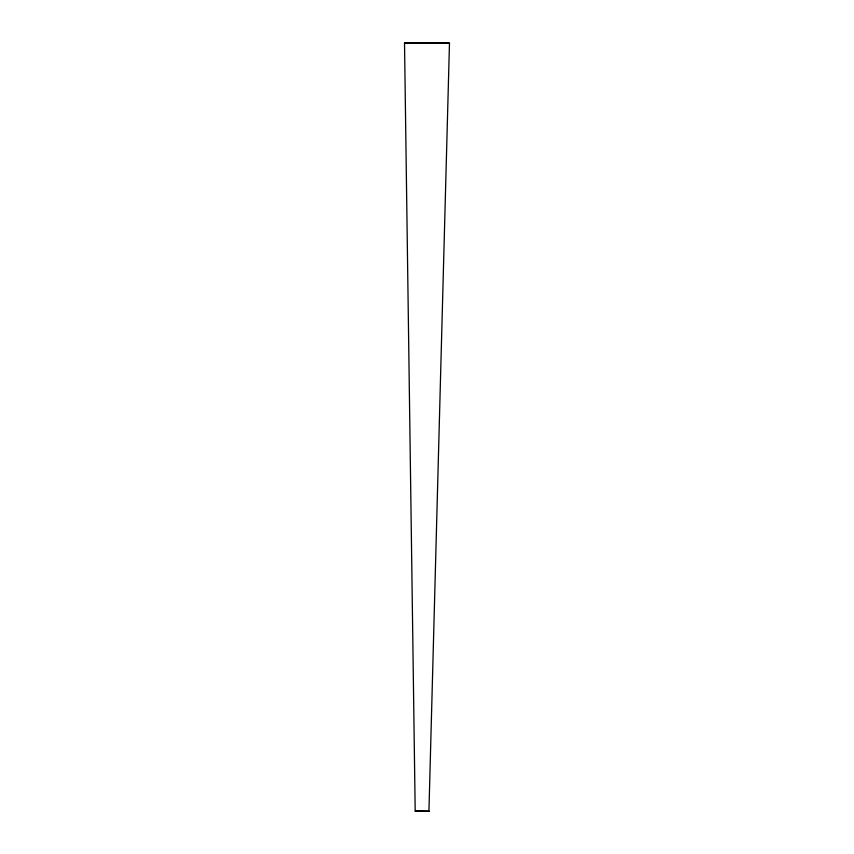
<?xml version="1.0" encoding="UTF-8"?>
<svg xmlns="http://www.w3.org/2000/svg" width="854" height="854" viewBox="0 0 854 854"><rect width="100%" height="100%" fill="white"/><g stroke="black" fill="none" stroke-linecap="round" stroke-linejoin="round"><path stroke-width="1.28" d="M428.932 811.215L449.482 43.17L438.081 42.775L404.518 43.095L415.193 811.086L428.932 811.215L415.193 811.086M449.482 43.17L404.518 43.095"/></g></svg>
